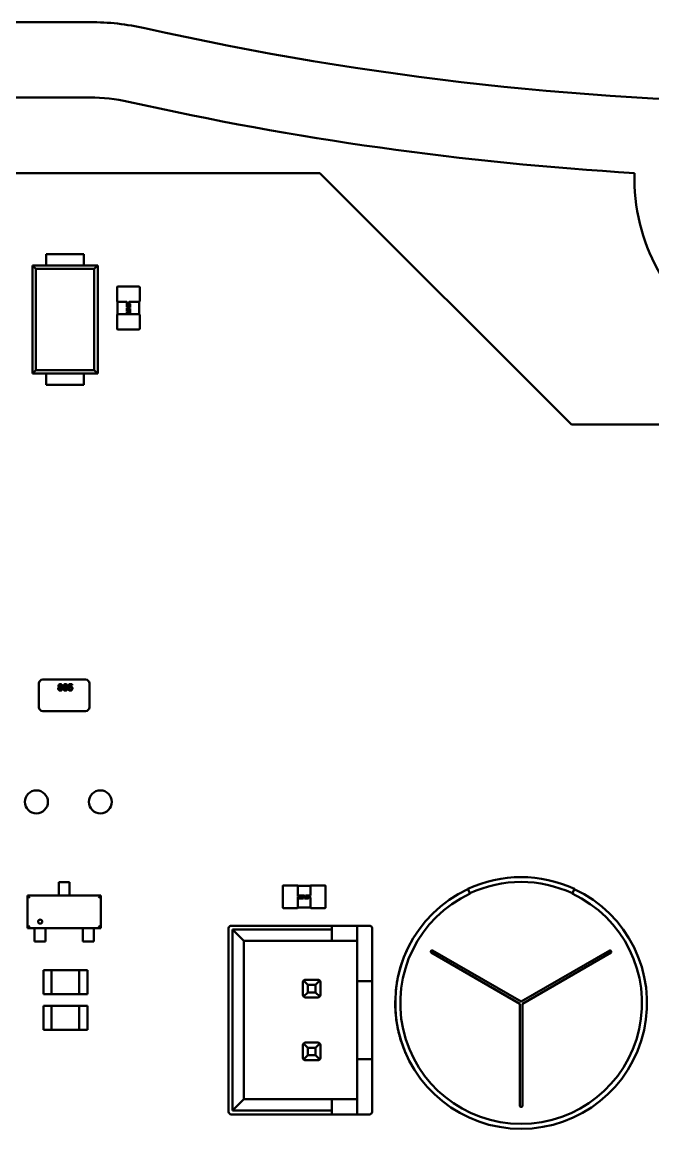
# Model space of a CAD drawing. Header units: millimetres. Extents: x -86 to 841, y -58 to 594.
# Drawn here: x 413.59 to 438.65, y 273.62 to 317.62 of the extents above; entities that cross this region are included whole.
import ezdxf

# ---------------------------------------------------------------- set-up
doc = ezdxf.new("R2010")
doc.units = ezdxf.units.MM
doc.layers.add('Visible (ISO)', color=7, linetype='Continuous', lineweight=50)

msp = doc.modelspace()

# ---------------------------------------------------------------- linework, layer by layer
at = {"layer": 'Visible (ISO)'}
for p, q in [((416.288, 317.621), (382.416, 317.621)), ((388.916, 314.621), (416.288, 314.621)), ((405.916, 311.621), (425.416, 311.621)), ((425.416, 311.621), (435.416, 301.621)), ((414.551, 308.399), (414.551, 308.249)), ((414.551, 308.399), (416.051, 308.399)), ((414.551, 307.949), (414.551, 308.249)), ((416.051, 308.399), (416.051, 308.249)), ((416.051, 308.249), (416.051, 307.949)), ((414.001, 307.949), (414.141, 307.81)), ((414.001, 303.649), (414.001, 307.949)), ((414.001, 307.949), (414.551, 307.949)), ((414.141, 307.81), (416.46, 307.81)), ((414.141, 307.31), (414.141, 307.81)), ((414.551, 307.949), (416.051, 307.949)), ((416.051, 307.949), (416.601, 307.949)), ((416.46, 307.81), (416.601, 307.949)), ((416.46, 307.81), (416.46, 307.31)), ((416.601, 307.949), (416.601, 303.649)), ((414.142, 307.31), (414.142, 306.81)), ((416.46, 306.81), (416.46, 307.31)), ((414.141, 303.788), (414.141, 306.81)), ((416.46, 306.81), (416.46, 303.788)), ((417.364, 306.523), (417.364, 307.086)), ((417.383, 307.104), (418.245, 307.104)), ((418.264, 307.086), (418.264, 306.523)), ((417.383, 306.004), (417.383, 306.504)), ((417.383, 306.504), (417.402, 306.504)), ((417.402, 306.504), (417.759, 306.504)), ((417.759, 306.505), (417.759, 306.37)), ((417.759, 306.37), (417.88, 306.335)), ((417.759, 306.355), (417.759, 306.302)), ((417.88, 306.32), (417.759, 306.355)), ((417.759, 306.302), (417.845, 306.26)), ((417.845, 306.26), (417.759, 306.264)), ((417.759, 306.264), (417.759, 306.213)), ((417.88, 306.264), (417.772, 306.321)), ((417.772, 306.321), (417.88, 306.29)), ((417.782, 306.397), (417.783, 306.452)), ((417.805, 306.391), (417.782, 306.397)), ((417.783, 306.452), (417.783, 306.489)), ((417.783, 306.489), (417.88, 306.461)), ((417.827, 306.436), (417.805, 306.442)), ((417.805, 306.442), (417.805, 306.391)), ((417.827, 306.384), (417.827, 306.436)), ((417.857, 306.376), (417.827, 306.384)), ((417.88, 306.495), (417.845, 306.505)), ((417.848, 306.504), (418.227, 306.504)), ((417.88, 306.426), (417.857, 306.432)), ((417.857, 306.432), (417.857, 306.376)), ((417.88, 306.461), (417.88, 306.495)), ((417.88, 306.335), (417.88, 306.426)), ((417.88, 306.29), (417.88, 306.32)), ((417.88, 306.232), (417.88, 306.264)), ((418.227, 306.504), (418.245, 306.504)), ((418.245, 306.504), (418.245, 306.004)), ((417.364, 305.423), (417.364, 305.986)), ((417.383, 306.004), (417.402, 306.004)), ((417.402, 306.004), (417.759, 306.004)), ((417.759, 306.213), (417.857, 306.185)), ((417.782, 306.195), (417.759, 306.201)), ((417.759, 306.201), (417.759, 306.112)), ((417.759, 306.112), (417.88, 306.078)), ((417.814, 306.037), (417.759, 306.093)), ((417.759, 306.093), (417.759, 306.054)), ((417.759, 306.054), (417.81, 306.004)), ((417.807, 306.004), (417.759, 306.017)), ((417.759, 306.017), (417.759, 306.004)), ((417.88, 306.207), (417.773, 306.238)), ((417.773, 306.238), (417.88, 306.232)), ((417.782, 306.14), (417.782, 306.195)), ((417.805, 306.133), (417.782, 306.14)), ((417.804, 306.004), (417.809, 306.004)), ((417.827, 306.178), (417.805, 306.185)), ((417.805, 306.185), (417.805, 306.133)), ((417.88, 306.064), (417.814, 306.037)), ((417.82, 306.004), (417.88, 306.028)), ((417.822, 306.004), (418.227, 306.004)), ((417.827, 306.127), (417.827, 306.178)), ((417.857, 306.118), (417.827, 306.127)), ((417.857, 306.185), (417.857, 306.118)), ((417.88, 306.078), (417.88, 306.207)), ((417.88, 306.028), (417.88, 306.064)), ((418.227, 306.004), (418.245, 306.004)), ((418.264, 305.986), (418.264, 305.423)), ((418.245, 305.404), (417.383, 305.404)), ((414.141, 303.788), (414.001, 303.649)), ((414.551, 303.649), (414.001, 303.649)), ((416.46, 303.788), (414.141, 303.788)), ((416.051, 303.649), (414.551, 303.649)), ((414.551, 303.349), (414.551, 303.649)), ((416.601, 303.649), (416.051, 303.649)), ((416.051, 303.649), (416.051, 303.349)), ((416.46, 303.788), (416.601, 303.649)), ((414.551, 303.199), (414.551, 303.349)), ((416.051, 303.199), (414.551, 303.199)), ((416.051, 303.199), (416.051, 303.349)), ((435.416, 301.621), (455.416, 301.621)), ((414.264, 290.383), (414.264, 291.333)), ((414.414, 291.483), (414.764, 291.483)), ((414.764, 291.483), (415.764, 291.483)), ((415.429, 291.168), (415.455, 291.299)), ((415.455, 291.299), (415.577, 291.299)), ((415.577, 291.299), (415.577, 291.266)), ((415.764, 291.483), (416.114, 291.483)), ((416.264, 291.333), (416.264, 290.383)), ((415.425, 291.115), (415.458, 291.118)), ((415.462, 291.164), (415.429, 291.168)), ((415.482, 291.266), (415.469, 291.2)), ((415.577, 291.266), (415.482, 291.266)), ((414.764, 290.233), (414.414, 290.233)), ((415.764, 290.233), (414.764, 290.233)), ((416.114, 290.233), (415.764, 290.233)), ((415.047, 283.278), (415.047, 283.435)), ((415.482, 283.435), (415.047, 283.435)), ((415.482, 283.278), (415.482, 283.435)), ((415.047, 283.278), (415.047, 283.171)), ((415.047, 283.171), (415.047, 283.13)), ((415.047, 283.024), (415.047, 283.13)), ((415.047, 282.9), (415.047, 283.024)), ((415.482, 283.278), (415.482, 283.171)), ((415.482, 283.171), (415.482, 283.13)), ((415.482, 283.024), (415.482, 283.13)), ((415.482, 282.9), (415.482, 283.024)), ((423.95, 282.419), (423.95, 283.282)), ((423.969, 283.301), (424.531, 283.301)), ((424.55, 283.282), (425.05, 283.282)), ((424.55, 283.282), (424.55, 283.263)), ((424.55, 283.263), (424.55, 282.905)), ((425.05, 283.282), (425.05, 283.263)), ((425.05, 283.263), (425.05, 282.905)), ((425.069, 283.301), (425.631, 283.301)), ((425.65, 283.282), (425.65, 282.419)), ((431.381, 282.985), (431.299, 283.161)), ((431.381, 282.985), (431.387, 282.972)), ((435.445, 282.972), (435.451, 282.985)), ((435.451, 282.985), (435.533, 283.161)), ((413.805, 281.6), (413.805, 282.9)), ((416.725, 282.9), (413.805, 282.9)), ((413.805, 282.9), (413.866, 282.838)), ((413.866, 282.838), (413.898, 282.806)), ((415.482, 282.9), (415.047, 282.9)), ((416.631, 282.806), (416.663, 282.838)), ((416.725, 282.9), (416.663, 282.838)), ((416.725, 281.6), (416.725, 282.9)), ((424.599, 282.905), (424.549, 282.855)), ((424.549, 282.858), (424.563, 282.905)), ((424.563, 282.905), (424.549, 282.905)), ((424.549, 282.844), (424.573, 282.785)), ((424.55, 282.86), (424.55, 282.856)), ((424.55, 282.843), (424.55, 282.438)), ((424.573, 282.785), (424.61, 282.785)), ((424.583, 282.85), (424.639, 282.905)), ((424.61, 282.785), (424.583, 282.85)), ((424.639, 282.905), (424.599, 282.905)), ((424.658, 282.905), (424.623, 282.785)), ((424.623, 282.785), (424.753, 282.785)), ((424.747, 282.905), (424.658, 282.905)), ((424.664, 282.808), (424.673, 282.838)), ((424.731, 282.808), (424.664, 282.808)), ((424.673, 282.838), (424.724, 282.838)), ((424.679, 282.86), (424.686, 282.882)), ((424.731, 282.86), (424.679, 282.86)), ((424.686, 282.882), (424.74, 282.882)), ((424.724, 282.838), (424.731, 282.86)), ((424.759, 282.905), (424.731, 282.808)), ((424.74, 282.882), (424.747, 282.905)), ((424.753, 282.785), (424.784, 282.892)), ((424.81, 282.905), (424.759, 282.905)), ((424.784, 282.892), (424.778, 282.785)), ((424.778, 282.785), (424.81, 282.785)), ((424.848, 282.905), (424.805, 282.819)), ((424.805, 282.819), (424.81, 282.905)), ((424.81, 282.785), (424.867, 282.893)), ((424.867, 282.893), (424.836, 282.785)), ((424.836, 282.785), (424.866, 282.785)), ((424.901, 282.905), (424.848, 282.905)), ((424.866, 282.785), (424.901, 282.905)), ((424.915, 282.905), (424.881, 282.785)), ((424.881, 282.785), (424.972, 282.785)), ((425.051, 282.905), (424.915, 282.905)), ((424.921, 282.808), (424.93, 282.838)), ((424.978, 282.808), (424.921, 282.808)), ((424.93, 282.838), (424.982, 282.838)), ((424.936, 282.86), (424.943, 282.882)), ((424.988, 282.86), (424.936, 282.86)), ((424.943, 282.882), (424.998, 282.882)), ((424.972, 282.785), (424.978, 282.808)), ((424.982, 282.838), (424.988, 282.86)), ((424.998, 282.882), (425.035, 282.882)), ((425.035, 282.882), (425.007, 282.785)), ((425.007, 282.785), (425.041, 282.785)), ((425.041, 282.785), (425.051, 282.819)), ((425.05, 282.817), (425.05, 282.438)), ((424.531, 282.401), (423.969, 282.401)), ((424.55, 282.438), (424.55, 282.419)), ((425.05, 282.419), (424.55, 282.419)), ((425.05, 282.438), (425.05, 282.419)), ((425.631, 282.401), (425.069, 282.401)), ((413.805, 281.6), (413.866, 281.661)), ((413.898, 281.693), (413.866, 281.661)), ((416.631, 281.693), (416.663, 281.661)), ((416.725, 281.6), (416.663, 281.661)), ((425.897, 281.698), (421.897, 281.698)), ((425.897, 281.548), (425.897, 281.698)), ((425.897, 281.698), (425.997, 281.698)), ((425.997, 281.698), (426.797, 281.698)), ((426.797, 281.698), (426.897, 281.698)), ((427.397, 281.698), (426.897, 281.698)), ((426.897, 281.698), (426.897, 279.498)), ((416.725, 281.6), (413.805, 281.6)), ((414.092, 281.476), (414.092, 281.6)), ((414.527, 281.6), (414.092, 281.6)), ((414.092, 281.476), (414.092, 281.369)), ((414.092, 281.329), (414.092, 281.369)), ((414.092, 281.222), (414.092, 281.329)), ((414.092, 281.065), (414.092, 281.222)), ((414.527, 281.476), (414.527, 281.6)), ((414.527, 281.476), (414.527, 281.369)), ((414.527, 281.329), (414.527, 281.369)), ((414.527, 281.222), (414.527, 281.329)), ((414.527, 281.065), (414.527, 281.222)), ((416.002, 281.476), (416.002, 281.6)), ((416.437, 281.6), (416.002, 281.6)), ((416.002, 281.476), (416.002, 281.369)), ((416.002, 281.329), (416.002, 281.369)), ((416.002, 281.222), (416.002, 281.329)), ((416.002, 281.065), (416.002, 281.222)), ((416.437, 281.476), (416.437, 281.6)), ((416.437, 281.476), (416.437, 281.369)), ((416.437, 281.329), (416.437, 281.369)), ((416.437, 281.222), (416.437, 281.329)), ((416.437, 281.065), (416.437, 281.222)), ((421.797, 281.598), (421.797, 274.298)), ((421.947, 274.348), (421.947, 281.548)), ((421.947, 281.548), (425.897, 281.548)), ((422.397, 281.098), (421.947, 281.548)), ((425.897, 281.548), (425.897, 281.098)), ((427.497, 279.498), (427.497, 281.598)), ((414.527, 281.065), (414.092, 281.065)), ((416.437, 281.065), (416.002, 281.065)), ((425.897, 281.098), (422.397, 281.098)), ((422.397, 281.098), (422.397, 274.798)), ((425.997, 281.098), (425.897, 281.098)), ((426.797, 281.098), (425.997, 281.098)), ((426.897, 281.098), (426.797, 281.098)), ((428.97, 280.91), (428.971, 280.91)), ((428.732, 280.372), (428.733, 280.372)), ((433.366, 278.592), (429.84, 280.627)), ((429.89, 280.714), (433.416, 278.678)), ((433.416, 278.678), (436.942, 280.714)), ((436.992, 280.627), (433.466, 278.592)), ((414.439, 278.981), (414.439, 279.93)), ((414.439, 279.93), (414.763, 279.93)), ((414.763, 279.93), (414.763, 278.981)), ((414.764, 278.981), (414.764, 279.93)), ((414.764, 279.93), (415.863, 279.93)), ((415.863, 279.93), (415.863, 278.981)), ((415.864, 278.981), (415.864, 279.93)), ((415.864, 279.93), (416.188, 279.93)), ((416.188, 279.93), (416.188, 278.981)), ((424.747, 278.948), (424.747, 279.448)), ((424.947, 279.348), (424.776, 279.518)), ((424.847, 279.548), (425.347, 279.548)), ((425.247, 279.348), (425.418, 279.518)), ((425.447, 279.448), (425.447, 278.948)), ((426.897, 279.498), (427.497, 279.498)), ((426.897, 279.398), (426.897, 279.498)), ((427.498, 279.56), (427.497, 279.56)), ((427.497, 279.498), (427.497, 279.398)), ((427.498, 279.446), (427.497, 279.446)), ((427.498, 279.404), (427.497, 279.404)), ((427.498, 279.56), (427.498, 279.446)), ((427.498, 279.446), (427.498, 279.404)), ((427.498, 279.404), (427.498, 279.285)), ((428.493, 279.503), (428.495, 279.503)), ((414.763, 278.981), (414.439, 278.981)), ((415.863, 278.981), (414.764, 278.981)), ((416.188, 278.981), (415.864, 278.981)), ((424.776, 278.877), (424.947, 279.048)), ((425.247, 279.348), (424.947, 279.348)), ((424.947, 279.348), (424.947, 279.048)), ((424.947, 279.048), (425.247, 279.048)), ((425.247, 279.048), (425.247, 279.348)), ((425.418, 278.877), (425.247, 279.048)), ((426.897, 276.498), (426.897, 279.398)), ((427.497, 279.398), (427.497, 276.498)), ((427.498, 279.285), (427.497, 279.285)), ((427.498, 279.269), (427.497, 279.269)), ((427.498, 279.181), (427.497, 279.181)), ((427.498, 279.067), (427.497, 279.067)), ((427.498, 279.025), (427.497, 279.025)), ((427.498, 279.269), (427.498, 279.224)), ((427.498, 279.224), (427.498, 279.181)), ((427.498, 279.181), (427.498, 279.067)), ((427.498, 279.067), (427.498, 279.025)), ((427.498, 279.025), (427.498, 278.907)), ((428.435, 279.065), (428.436, 279.065)), ((428.468, 279.349), (428.469, 279.349)), ((425.347, 278.848), (424.847, 278.848)), ((427.498, 278.907), (427.497, 278.907)), ((427.498, 278.891), (427.497, 278.891)), ((427.498, 278.643), (427.497, 278.643)), ((427.498, 278.641), (427.497, 278.641)), ((427.498, 278.592), (427.497, 278.592)), ((427.498, 278.584), (427.497, 278.584)), ((427.498, 278.579), (427.497, 278.579)), ((427.498, 278.907), (427.498, 278.891)), ((427.498, 278.891), (427.498, 278.846)), ((427.498, 278.846), (427.498, 278.73)), ((427.498, 278.73), (427.498, 278.643)), ((427.498, 278.643), (427.498, 278.641)), ((427.498, 278.641), (427.498, 278.592)), ((427.498, 278.592), (427.498, 278.584)), ((427.498, 278.584), (427.498, 278.579)), ((427.498, 278.579), (427.498, 278.422)), ((428.415, 278.675), (428.416, 278.675)), ((428.416, 278.735), (428.417, 278.735)), ((428.416, 278.732), (428.416, 278.735)), ((428.416, 278.732), (428.417, 278.732)), ((428.416, 278.73), (428.417, 278.73)), ((428.416, 278.727), (428.416, 278.73)), ((428.416, 278.727), (428.417, 278.727)), ((433.366, 274.521), (433.366, 278.592)), ((433.466, 278.592), (433.466, 274.521)), ((414.439, 277.56), (414.439, 278.509)), ((414.439, 278.509), (414.763, 278.509)), ((414.763, 278.509), (414.763, 277.56)), ((414.764, 277.56), (414.764, 278.509)), ((414.764, 278.509), (415.863, 278.509)), ((415.863, 278.509), (415.863, 277.56)), ((415.864, 277.56), (415.864, 278.509)), ((415.864, 278.509), (416.188, 278.509)), ((416.188, 278.509), (416.188, 277.56)), ((427.498, 278.422), (427.497, 278.422)), ((427.498, 278.42), (427.497, 278.42)), ((427.498, 278.382), (427.497, 278.382)), ((427.498, 278.381), (427.497, 278.381)), ((427.498, 278.381), (427.497, 278.381)), ((427.498, 278.361), (427.497, 278.361)), ((427.498, 278.131), (427.497, 278.131)), ((427.498, 278.118), (427.497, 278.118)), ((427.498, 278.422), (427.498, 278.42)), ((427.498, 278.42), (427.498, 278.407)), ((427.498, 278.407), (427.498, 278.382)), ((427.498, 278.382), (427.498, 278.381)), ((427.498, 278.381), (427.498, 278.381)), ((427.498, 278.288), (427.498, 278.361)), ((427.498, 278.288), (427.498, 278.176)), ((427.498, 278.176), (427.498, 278.131)), ((427.498, 278.118), (427.498, 277.998)), ((428.416, 278.516), (428.417, 278.516)), ((428.416, 278.498), (428.417, 278.498)), ((428.418, 278.437), (428.418, 278.437)), ((428.433, 278.192), (428.434, 278.192)), ((428.436, 278.165), (428.437, 278.165)), ((428.436, 278.164), (428.436, 278.165)), ((428.436, 278.164), (428.437, 278.164)), ((428.436, 278.163), (428.437, 278.163)), ((428.441, 278.113), (428.442, 278.113)), ((428.441, 278.11), (428.441, 278.113)), ((428.441, 278.11), (428.442, 278.11)), ((427.498, 277.998), (427.497, 277.998)), ((427.498, 277.959), (427.497, 277.959)), ((427.498, 277.957), (427.497, 277.957)), ((427.498, 277.956), (427.497, 277.956)), ((427.498, 277.953), (427.497, 277.953)), ((427.498, 277.706), (427.497, 277.706)), ((427.498, 277.998), (427.498, 277.959)), ((427.498, 277.959), (427.498, 277.957)), ((427.498, 277.957), (427.498, 277.956)), ((427.498, 277.956), (427.498, 277.953)), ((427.498, 277.706), (427.498, 277.493)), ((428.467, 277.901), (428.468, 277.901)), ((428.468, 277.894), (428.469, 277.894)), ((428.47, 277.883), (428.471, 277.883)), ((428.48, 277.818), (428.481, 277.818)), ((428.48, 277.815), (428.48, 277.818)), ((428.48, 277.815), (428.481, 277.815)), ((428.482, 277.803), (428.481, 277.809)), ((428.483, 277.801), (428.482, 277.803)), ((414.763, 277.56), (414.439, 277.56)), ((415.863, 277.56), (414.764, 277.56)), ((416.188, 277.56), (415.864, 277.56)), ((427.498, 277.493), (427.497, 277.493)), ((427.498, 277.377), (427.497, 277.377)), ((427.498, 277.377), (427.498, 277.493)), ((427.498, 277.377), (427.498, 277.083)), ((428.519, 277.606), (428.518, 277.608)), ((428.546, 277.485), (428.547, 277.485)), ((428.551, 277.464), (428.552, 277.464)), ((428.59, 277.31), (428.589, 277.313)), ((428.591, 277.306), (428.592, 277.306)), ((428.606, 277.25), (428.608, 277.25)), ((424.747, 276.448), (424.747, 276.948)), ((424.947, 276.848), (424.776, 277.018)), ((424.847, 277.048), (425.347, 277.048)), ((425.247, 276.848), (424.947, 276.848)), ((424.947, 276.848), (424.947, 276.548)), ((425.247, 276.848), (425.418, 277.018)), ((425.247, 276.548), (425.247, 276.848)), ((425.447, 276.948), (425.447, 276.448)), ((427.498, 276.822), (427.498, 277.083)), ((427.498, 276.822), (427.498, 276.726)), ((428.652, 277.098), (428.653, 277.098)), ((428.692, 276.98), (428.693, 276.98)), ((428.699, 276.959), (428.7, 276.959)), ((428.758, 276.801), (428.759, 276.801)), ((424.776, 276.377), (424.947, 276.548)), ((425.347, 276.348), (424.847, 276.348)), ((424.947, 276.548), (425.247, 276.548)), ((425.418, 276.377), (425.247, 276.548)), ((426.897, 276.398), (426.897, 276.498)), ((427.497, 276.398), (426.897, 276.398)), ((426.897, 276.398), (426.897, 274.198)), ((427.498, 276.726), (427.497, 276.726)), ((427.497, 276.498), (427.497, 276.398)), ((427.497, 274.298), (427.497, 276.398)), ((427.498, 276.322), (427.497, 276.322)), ((427.498, 276.726), (427.498, 276.676)), ((427.498, 276.426), (427.498, 276.676)), ((427.498, 276.322), (427.498, 276.426)), ((428.78, 276.745), (428.781, 276.745)), ((428.844, 276.593), (428.845, 276.593)), ((422.397, 274.798), (421.947, 274.348)), ((422.397, 274.798), (425.897, 274.798)), ((425.897, 274.798), (425.997, 274.798)), ((425.897, 274.798), (425.897, 274.348)), ((425.997, 274.798), (426.797, 274.798)), ((426.797, 274.798), (426.897, 274.798)), ((421.897, 274.198), (425.897, 274.198)), ((425.897, 274.348), (421.947, 274.348)), ((425.897, 274.198), (425.897, 274.348)), ((425.997, 274.198), (425.897, 274.198)), ((425.997, 274.198), (426.797, 274.198)), ((426.897, 274.198), (426.797, 274.198)), ((426.897, 274.198), (427.397, 274.198))]:
    msp.add_line(p, q, dxfattribs=at)
for centre, radius in [((414.162, 286.621), 0.457), ((416.702, 286.621), 0.457), ((414.31, 281.86), 0.0812)]:
    msp.add_circle(centre, radius, dxfattribs=at)
for centre, radius, start, end in [((416.288, 307.621), 10, 77.3706, 90), ((445.416, 437.621), 123.223, 257.37061, 282.62939), ((416.288, 307.621), 7, 77.3706, 90), ((445.416, 437.621), 126.223, 257.37061, 266.59507), ((445.416, 311.397), 7.5, 178.2975, 1.7025), ((417.383, 307.086), 0.0187, 90, 180), ((418.245, 307.086), 0.0187, 0, 90), ((417.383, 306.523), 0.0187, 180, 270), ((418.245, 306.523), 0.0187, 270, 0), ((417.383, 305.986), 0.0187, 90, 180), ((418.245, 305.986), 0.0187, 0, 90), ((417.383, 305.423), 0.0187, 180, 270), ((418.245, 305.423), 0.0187, 270, 0), ((414.414, 291.333), 0.15, 90, 180), ((416.114, 291.333), 0.15, 0, 90), ((414.414, 290.383), 0.15, 180, 270), ((416.114, 290.383), 0.15, 270, 0), ((433.416, 278.621), 5.01, 65, 115), ((433.416, 278.621), 4.816, 65, 115), ((423.969, 283.282), 0.0187, 90, 180), ((424.531, 283.282), 0.0187, 0, 90), ((425.069, 283.282), 0.0187, 90, 180), ((425.631, 283.282), 0.0187, 0, 90), ((433.416, 278.621), 5, 115, 65), ((433.416, 278.621), 4.801, 115, 65), ((423.969, 282.419), 0.0187, 180, 270), ((424.531, 282.419), 0.0187, 270, 0), ((425.069, 282.419), 0.0187, 180, 270), ((425.631, 282.419), 0.0187, 270, 0), ((421.897, 281.598), 0.1, 90, 180), ((427.397, 281.598), 0.1, 0, 90), ((429.874, 280.666), 0.0509, 70.847, 229.153), ((436.941, 280.656), 0.0583, 330.9017, 89.0983), ((424.847, 279.448), 0.1, 135, 180), ((424.847, 279.448), 0.1, 90, 135), ((425.347, 279.448), 0.1, 45, 90), ((425.347, 279.448), 0.1, 0, 45), ((424.847, 278.948), 0.1, 180, 225), ((424.847, 278.948), 0.1, 225, 270), ((425.347, 278.948), 0.1, 270, 315), ((425.347, 278.948), 0.1, 315, 0), ((424.847, 276.948), 0.1, 135, 180), ((424.847, 276.948), 0.1, 90, 135), ((425.347, 276.948), 0.1, 45, 90), ((425.347, 276.948), 0.1, 0, 45), ((424.847, 276.448), 0.1, 180, 225), ((424.847, 276.448), 0.1, 225, 270), ((425.347, 276.448), 0.1, 270, 315), ((425.347, 276.448), 0.1, 315, 0), ((421.897, 274.298), 0.1, 180, 270), ((427.397, 274.298), 0.1, 270, 0), ((433.416, 274.547), 0.0567, 208.0818, 331.9183)]:
    msp.add_arc(centre, radius, start, end, dxfattribs=at)
for centre, major_axis, ratio, start_param, end_param in [((433.416, 278.621), (4.998, 0.174), 0.999995, 3.085498, 3.095998), ((433.416, 278.621), (-5.001, 0), 0.999975, 6.272325, 6.304207), ((433.416, 278.621), (-5.001, 0), 0.999975, 6.260909, 6.261248), ((433.416, 278.621), (-5.001, 0), 0.999975, 0.102207, 0.144423), ((433.416, 278.621), (-5.001, 0), 0.999975, 0.144423, 0.145776), ((433.416, 278.621), (4.957, 0.666), 0.999996, 3.153892, 3.156112), ((433.416, 278.621), (-1.058, 4.888), 1, 1.505707, 1.518967), ((433.416, 278.621), (-1.555, 4.753), 1, 1.41638, 1.439937), ((433.416, 278.621), (-5.001, 0), 0.999975, 0.22907, 0.2334), ((463.479, 278.555), (-35.058, 0), 0.362554, 0.085959, 0.098427), ((433.416, 278.621), (4.793, 1.429), 0.999995, 3.117802, 3.129457), ((464.979, 278.514), (-36.552, 0), 0.349299, 0.099194, 0.111168), ((460.64, 278.438), (-32.2, 0), 0.362554, 0.126982, 0.140621), ((433.416, 278.621), (4.727, 1.632), 0.999998, 3.181599, 3.193681), ((461.501, 278.36), (-33.046, 0), 0.349299, 0.140334, 0.153649)]:
    msp.add_ellipse(centre, major_axis=major_axis, ratio=ratio, start_param=start_param, end_param=end_param, dxfattribs=at)
for points, knots in [([(415.04, 291.238), (415.04, 291.24), (415.04, 291.244), (415.041, 291.251), (415.043, 291.257), (415.045, 291.263), (415.048, 291.269), (415.051, 291.274), (415.055, 291.279), (415.06, 291.284), (415.065, 291.288), (415.07, 291.292), (415.076, 291.295), (415.083, 291.298), (415.09, 291.3), (415.097, 291.302), (415.104, 291.302), (415.11, 291.303), (415.112, 291.303)], [0, 0, 0, 0, 0.062131, 0.121966, 0.18057, 0.238576, 0.296, 0.354359, 0.413781, 0.475098, 0.53728, 0.598918, 0.661235, 0.724322, 0.789217, 0.856397, 0.926508, 1, 1, 1, 1]), ([(415.112, 291.303), (415.115, 291.303), (415.12, 291.302), (415.128, 291.302), (415.135, 291.3), (415.142, 291.298), (415.148, 291.295), (415.154, 291.292), (415.16, 291.288), (415.165, 291.284), (415.17, 291.279), (415.174, 291.274), (415.177, 291.268), (415.18, 291.262), (415.182, 291.256), (415.184, 291.25), (415.185, 291.244), (415.185, 291.239), (415.185, 291.237)], [0, 0, 0, 0, 0.073201, 0.142587, 0.209625, 0.274883, 0.337931, 0.400462, 0.462501, 0.525005, 0.586689, 0.646813, 0.705215, 0.762881, 0.820728, 0.879295, 0.938511, 1, 1, 1, 1]), ([(415.228, 291.172), (415.228, 291.176), (415.228, 291.183), (415.228, 291.194), (415.229, 291.204), (415.23, 291.213), (415.231, 291.222), (415.233, 291.231), (415.235, 291.238), (415.237, 291.246), (415.239, 291.253), (415.242, 291.259), (415.245, 291.265), (415.248, 291.271), (415.252, 291.276), (415.256, 291.281), (415.26, 291.285), (415.264, 291.289), (415.269, 291.292), (415.274, 291.295), (415.279, 291.297), (415.285, 291.299), (415.291, 291.301), (415.297, 291.302), (415.303, 291.302), (415.308, 291.303), (415.31, 291.303)], [0, 0, 0, 0, 0.063114, 0.123615, 0.180974, 0.235261, 0.287101, 0.336031, 0.382382, 0.426334, 0.468211, 0.50825, 0.546628, 0.58365, 0.618994, 0.653583, 0.687156, 0.720422, 0.75323, 0.78626, 0.819504, 0.853545, 0.888308, 0.923996, 0.96135, 1, 1, 1, 1]), ([(415.31, 291.303), (415.313, 291.302), (415.32, 291.302), (415.329, 291.301), (415.338, 291.298), (415.347, 291.295), (415.354, 291.29), (415.361, 291.284), (415.367, 291.278), (415.372, 291.271), (415.377, 291.262), (415.38, 291.253), (415.384, 291.243), (415.386, 291.234), (415.388, 291.227), (415.389, 291.22), (415.39, 291.214), (415.391, 291.206), (415.392, 291.199), (415.392, 291.19), (415.392, 291.182), (415.392, 291.176), (415.392, 291.172)], [0, 0, 0, 0, 0.056724, 0.111437, 0.164368, 0.216435, 0.267641, 0.31736, 0.367473, 0.41821, 0.471404, 0.527966, 0.588061, 0.652134, 0.686345, 0.723264, 0.76261, 0.804739, 0.84943, 0.896711, 0.94689, 1, 1, 1, 1]), ([(415.03, 291.121), (415.03, 291.123), (415.03, 291.127), (415.031, 291.133), (415.032, 291.139), (415.033, 291.144), (415.035, 291.15), (415.037, 291.155), (415.04, 291.159), (415.043, 291.164), (415.046, 291.168), (415.05, 291.171), (415.054, 291.175), (415.058, 291.178), (415.063, 291.181), (415.068, 291.183), (415.073, 291.185), (415.077, 291.186), (415.079, 291.187)], [0, 0, 0, 0, 0.069834, 0.137027, 0.201482, 0.26454, 0.325973, 0.386386, 0.445761, 0.505612, 0.565114, 0.62475, 0.684179, 0.744219, 0.805179, 0.868395, 0.933204, 1, 1, 1, 1]), ([(415.113, 291.042), (415.11, 291.043), (415.104, 291.043), (415.095, 291.044), (415.087, 291.046), (415.079, 291.048), (415.072, 291.051), (415.065, 291.055), (415.059, 291.06), (415.053, 291.065), (415.048, 291.071), (415.043, 291.077), (415.039, 291.084), (415.036, 291.09), (415.033, 291.098), (415.032, 291.105), (415.03, 291.113), (415.03, 291.119), (415.03, 291.121)], [0, 0, 0, 0, 0.070442, 0.138089, 0.203178, 0.266139, 0.327929, 0.38919, 0.450254, 0.512347, 0.573843, 0.633933, 0.69346, 0.752479, 0.812386, 0.87307, 0.935184, 1, 1, 1, 1]), ([(415.079, 291.187), (415.076, 291.188), (415.07, 291.19), (415.062, 291.195), (415.055, 291.2), (415.05, 291.207), (415.045, 291.213), (415.042, 291.221), (415.041, 291.229), (415.04, 291.235), (415.04, 291.238)], [0, 0, 0, 0, 0.145359, 0.278702, 0.403602, 0.521669, 0.637521, 0.753704, 0.873213, 1, 1, 1, 1]), ([(415.112, 291.171), (415.11, 291.171), (415.106, 291.171), (415.101, 291.17), (415.096, 291.169), (415.092, 291.167), (415.087, 291.166), (415.083, 291.163), (415.079, 291.16), (415.076, 291.157), (415.073, 291.153), (415.07, 291.15), (415.068, 291.146), (415.066, 291.141), (415.065, 291.137), (415.064, 291.132), (415.063, 291.127), (415.063, 291.124), (415.063, 291.122)], [0, 0, 0, 0, 0.070952, 0.139089, 0.20356, 0.266424, 0.327517, 0.387861, 0.447899, 0.508819, 0.569482, 0.629036, 0.688378, 0.748068, 0.80863, 0.870231, 0.933683, 1, 1, 1, 1]), ([(415.063, 291.122), (415.063, 291.12), (415.063, 291.116), (415.064, 291.109), (415.066, 291.103), (415.068, 291.097), (415.071, 291.091), (415.075, 291.086), (415.08, 291.082), (415.086, 291.078), (415.093, 291.076), (415.099, 291.074), (415.106, 291.072), (415.111, 291.072), (415.113, 291.072)], [0, 0, 0, 0, 0.079823, 0.159857, 0.239733, 0.321365, 0.402584, 0.483266, 0.566017, 0.653071, 0.741856, 0.828591, 0.914281, 1, 1, 1, 1]), ([(415.113, 291.273), (415.111, 291.273), (415.108, 291.273), (415.104, 291.272), (415.1, 291.272), (415.096, 291.27), (415.092, 291.269), (415.089, 291.267), (415.086, 291.265), (415.083, 291.262), (415.079, 291.257), (415.075, 291.251), (415.073, 291.245), (415.073, 291.24), (415.073, 291.238)], [0, 0, 0, 0, 0.076236, 0.148618, 0.218239, 0.284252, 0.348258, 0.410656, 0.472862, 0.534195, 0.653476, 0.767767, 0.881713, 1, 1, 1, 1]), ([(415.073, 291.238), (415.073, 291.235), (415.073, 291.23), (415.075, 291.223), (415.079, 291.216), (415.082, 291.212), (415.086, 291.208), (415.089, 291.206), (415.092, 291.205), (415.096, 291.203), (415.1, 291.202), (415.104, 291.201), (415.108, 291.201), (415.111, 291.201), (415.113, 291.201)], [0, 0, 0, 0, 0.127394, 0.246182, 0.361268, 0.47714, 0.536327, 0.595672, 0.656619, 0.718836, 0.783582, 0.851588, 0.923927, 1, 1, 1, 1]), ([(415.162, 291.121), (415.162, 291.123), (415.162, 291.126), (415.161, 291.131), (415.16, 291.136), (415.159, 291.141), (415.157, 291.145), (415.154, 291.149), (415.152, 291.153), (415.149, 291.157), (415.145, 291.16), (415.141, 291.163), (415.137, 291.165), (415.133, 291.167), (415.128, 291.169), (415.123, 291.17), (415.117, 291.171), (415.114, 291.171), (415.112, 291.171)], [0, 0, 0, 0, 0.066616, 0.130424, 0.192671, 0.252969, 0.31288, 0.3722, 0.431927, 0.492422, 0.552771, 0.613262, 0.673556, 0.73432, 0.796858, 0.861769, 0.928863, 1, 1, 1, 1]), ([(415.152, 291.236), (415.152, 291.239), (415.152, 291.244), (415.15, 291.251), (415.146, 291.257), (415.143, 291.262), (415.139, 291.265), (415.136, 291.267), (415.133, 291.269), (415.129, 291.27), (415.125, 291.272), (415.121, 291.272), (415.117, 291.273), (415.114, 291.273), (415.113, 291.273)], [0, 0, 0, 0, 0.123386, 0.241435, 0.357449, 0.476714, 0.53789, 0.59927, 0.660352, 0.723007, 0.787876, 0.85536, 0.925373, 1, 1, 1, 1]), ([(415.113, 291.201), (415.114, 291.201), (415.117, 291.201), (415.122, 291.201), (415.126, 291.202), (415.13, 291.203), (415.133, 291.204), (415.136, 291.206), (415.139, 291.208), (415.143, 291.212), (415.147, 291.216), (415.15, 291.222), (415.152, 291.229), (415.152, 291.234), (415.152, 291.236)], [0, 0, 0, 0, 0.076843, 0.149839, 0.218379, 0.284997, 0.347658, 0.409847, 0.469936, 0.53042, 0.648752, 0.763775, 0.878749, 1, 1, 1, 1]), ([(415.195, 291.121), (415.195, 291.118), (415.195, 291.113), (415.194, 291.105), (415.192, 291.097), (415.189, 291.09), (415.186, 291.083), (415.182, 291.077), (415.178, 291.071), (415.172, 291.065), (415.166, 291.06), (415.16, 291.055), (415.153, 291.051), (415.146, 291.048), (415.138, 291.045), (415.13, 291.044), (415.121, 291.043), (415.116, 291.043), (415.113, 291.042)], [0, 0, 0, 0, 0.0636, 0.125297, 0.185569, 0.244698, 0.303717, 0.36292, 0.4233, 0.485177, 0.547083, 0.608525, 0.669965, 0.732299, 0.79565, 0.861055, 0.929122, 1, 1, 1, 1]), ([(415.113, 291.072), (415.115, 291.072), (415.118, 291.072), (415.124, 291.073), (415.129, 291.074), (415.133, 291.075), (415.138, 291.077), (415.142, 291.08), (415.146, 291.083), (415.149, 291.086), (415.152, 291.089), (415.155, 291.093), (415.157, 291.097), (415.159, 291.102), (415.16, 291.106), (415.161, 291.111), (415.162, 291.116), (415.162, 291.119), (415.162, 291.121)], [0, 0, 0, 0, 0.071837, 0.139558, 0.204923, 0.267827, 0.328547, 0.388755, 0.44803, 0.508601, 0.569321, 0.628512, 0.687493, 0.747078, 0.807703, 0.86971, 0.933428, 1, 1, 1, 1]), ([(415.185, 291.237), (415.185, 291.234), (415.185, 291.229), (415.183, 291.221), (415.18, 291.213), (415.176, 291.206), (415.17, 291.2), (415.164, 291.195), (415.156, 291.19), (415.15, 291.188), (415.147, 291.187)], [0, 0, 0, 0, 0.124835, 0.244778, 0.360989, 0.477964, 0.596922, 0.721591, 0.855098, 1, 1, 1, 1]), ([(415.147, 291.187), (415.149, 291.186), (415.153, 291.185), (415.158, 291.182), (415.163, 291.18), (415.168, 291.177), (415.172, 291.173), (415.176, 291.17), (415.179, 291.166), (415.183, 291.162), (415.186, 291.157), (415.188, 291.153), (415.19, 291.148), (415.192, 291.143), (415.193, 291.137), (415.194, 291.132), (415.195, 291.126), (415.195, 291.122), (415.195, 291.121)], [0, 0, 0, 0, 0.069013, 0.135236, 0.199611, 0.262419, 0.323723, 0.383765, 0.443773, 0.503795, 0.563823, 0.623484, 0.683469, 0.743591, 0.805727, 0.868616, 0.933278, 1, 1, 1, 1]), ([(415.253, 291.067), (415.251, 291.07), (415.247, 291.076), (415.242, 291.087), (415.237, 291.098), (415.234, 291.111), (415.231, 291.124), (415.229, 291.139), (415.228, 291.155), (415.228, 291.167), (415.228, 291.172)], [0, 0, 0, 0, 0.097421, 0.200886, 0.311172, 0.429798, 0.55774, 0.694715, 0.84213, 1, 1, 1, 1]), ([(415.31, 291.042), (415.307, 291.043), (415.301, 291.043), (415.293, 291.044), (415.285, 291.046), (415.278, 291.048), (415.271, 291.052), (415.264, 291.056), (415.258, 291.061), (415.255, 291.065), (415.253, 291.067)], [0, 0, 0, 0, 0.137903, 0.268873, 0.395178, 0.517089, 0.636743, 0.756222, 0.876628, 1, 1, 1, 1]), ([(415.276, 291.255), (415.274, 291.253), (415.272, 291.249), (415.269, 291.241), (415.266, 291.233), (415.264, 291.223), (415.263, 291.212), (415.262, 291.2), (415.261, 291.187), (415.261, 291.177), (415.261, 291.173)], [0, 0, 0, 0, 0.083888, 0.177154, 0.282514, 0.3994, 0.529491, 0.672802, 0.829536, 1, 1, 1, 1]), ([(415.261, 291.173), (415.261, 291.168), (415.261, 291.158), (415.262, 291.145), (415.263, 291.132), (415.264, 291.122), (415.266, 291.112), (415.269, 291.104), (415.271, 291.097), (415.275, 291.091), (415.279, 291.087), (415.282, 291.083), (415.287, 291.08), (415.291, 291.077), (415.295, 291.075), (415.3, 291.073), (415.305, 291.072), (415.308, 291.072), (415.31, 291.072)], [0, 0, 0, 0, 0.118406, 0.226654, 0.324092, 0.411705, 0.489026, 0.556909, 0.616233, 0.667349, 0.713512, 0.757697, 0.799493, 0.839976, 0.879886, 0.919149, 0.959227, 1, 1, 1, 1]), ([(415.31, 291.273), (415.308, 291.273), (415.305, 291.273), (415.3, 291.272), (415.295, 291.271), (415.291, 291.269), (415.287, 291.266), (415.283, 291.263), (415.279, 291.259), (415.277, 291.257), (415.276, 291.255)], [0, 0, 0, 0, 0.127665, 0.251739, 0.372753, 0.492147, 0.61407, 0.737197, 0.865607, 1, 1, 1, 1]), ([(415.36, 291.173), (415.36, 291.177), (415.359, 291.187), (415.359, 291.2), (415.358, 291.212), (415.356, 291.223), (415.354, 291.232), (415.352, 291.24), (415.349, 291.247), (415.346, 291.253), (415.342, 291.258), (415.338, 291.262), (415.334, 291.265), (415.33, 291.268), (415.325, 291.27), (415.32, 291.272), (415.315, 291.273), (415.312, 291.273), (415.31, 291.273)], [0, 0, 0, 0, 0.115629, 0.221541, 0.317048, 0.403151, 0.480181, 0.547649, 0.607036, 0.658652, 0.705723, 0.749804, 0.792587, 0.833874, 0.874768, 0.915223, 0.956881, 1, 1, 1, 1]), ([(415.31, 291.072), (415.312, 291.072), (415.315, 291.072), (415.32, 291.073), (415.325, 291.075), (415.329, 291.077), (415.334, 291.08), (415.338, 291.083), (415.342, 291.087), (415.346, 291.091), (415.349, 291.097), (415.352, 291.104), (415.354, 291.112), (415.356, 291.122), (415.358, 291.133), (415.359, 291.145), (415.359, 291.158), (415.36, 291.168), (415.36, 291.173)], [0, 0, 0, 0, 0.040782, 0.08087, 0.120268, 0.160187, 0.20046, 0.242265, 0.286459, 0.332952, 0.384431, 0.443389, 0.511681, 0.58902, 0.676245, 0.773705, 0.881568, 1, 1, 1, 1]), ([(415.392, 291.172), (415.392, 291.169), (415.392, 291.162), (415.392, 291.151), (415.391, 291.141), (415.39, 291.132), (415.389, 291.123), (415.387, 291.115), (415.386, 291.107), (415.383, 291.099), (415.381, 291.092), (415.378, 291.086), (415.375, 291.08), (415.372, 291.074), (415.368, 291.069), (415.365, 291.065), (415.361, 291.06), (415.356, 291.057), (415.351, 291.053), (415.346, 291.05), (415.341, 291.048), (415.335, 291.046), (415.33, 291.044), (415.323, 291.043), (415.317, 291.043), (415.312, 291.043), (415.31, 291.042)], [0, 0, 0, 0, 0.062874, 0.122837, 0.179657, 0.23396, 0.285595, 0.334513, 0.380905, 0.424895, 0.466529, 0.506488, 0.545032, 0.581831, 0.617448, 0.652067, 0.68588, 0.719175, 0.752182, 0.78524, 0.818656, 0.852548, 0.887626, 0.923635, 0.961022, 1, 1, 1, 1]), ([(415.505, 291.042), (415.502, 291.043), (415.497, 291.043), (415.489, 291.044), (415.482, 291.045), (415.474, 291.047), (415.468, 291.05), (415.461, 291.054), (415.455, 291.058), (415.45, 291.062), (415.445, 291.067), (415.44, 291.073), (415.436, 291.079), (415.433, 291.085), (415.43, 291.092), (415.428, 291.099), (415.426, 291.107), (415.426, 291.112), (415.425, 291.115)], [0, 0, 0, 0, 0.069298, 0.135561, 0.199671, 0.261716, 0.322662, 0.382907, 0.443032, 0.503501, 0.563724, 0.62398, 0.683629, 0.743848, 0.805192, 0.867649, 0.932778, 1, 1, 1, 1]), ([(415.458, 291.118), (415.459, 291.116), (415.459, 291.113), (415.46, 291.108), (415.462, 291.103), (415.464, 291.098), (415.466, 291.094), (415.468, 291.09), (415.471, 291.087), (415.474, 291.084), (415.477, 291.081), (415.48, 291.079), (415.484, 291.077), (415.488, 291.075), (415.492, 291.074), (415.496, 291.073), (415.501, 291.072), (415.504, 291.072), (415.505, 291.072)], [0, 0, 0, 0, 0.077361, 0.15048, 0.219977, 0.286681, 0.349678, 0.41068, 0.469427, 0.526756, 0.583142, 0.638824, 0.695263, 0.752696, 0.810849, 0.871356, 0.934436, 1, 1, 1, 1]), ([(415.506, 291.187), (415.503, 291.187), (415.498, 291.187), (415.491, 291.186), (415.485, 291.184), (415.479, 291.181), (415.474, 291.178), (415.469, 291.174), (415.465, 291.169), (415.463, 291.166), (415.462, 291.164)], [0, 0, 0, 0, 0.14786, 0.283561, 0.412369, 0.534236, 0.652692, 0.768663, 0.883652, 1, 1, 1, 1]), ([(415.469, 291.2), (415.471, 291.201), (415.474, 291.204), (415.48, 291.207), (415.485, 291.21), (415.491, 291.213), (415.497, 291.215), (415.503, 291.216), (415.509, 291.217), (415.513, 291.217), (415.515, 291.217)], [0, 0, 0, 0, 0.136729, 0.268515, 0.395529, 0.52, 0.640496, 0.761236, 0.880107, 1, 1, 1, 1]), ([(415.505, 291.072), (415.507, 291.072), (415.511, 291.072), (415.517, 291.073), (415.522, 291.074), (415.527, 291.076), (415.532, 291.078), (415.536, 291.081), (415.54, 291.085), (415.543, 291.088), (415.547, 291.093), (415.549, 291.097), (415.552, 291.102), (415.554, 291.108), (415.555, 291.113), (415.556, 291.119), (415.557, 291.125), (415.557, 291.13), (415.557, 291.132)], [0, 0, 0, 0, 0.065801, 0.128677, 0.188676, 0.247598, 0.304849, 0.361786, 0.419523, 0.478682, 0.53877, 0.598799, 0.660184, 0.722952, 0.787993, 0.855404, 0.926153, 1, 1, 1, 1]), ([(415.57, 291.074), (415.568, 291.071), (415.564, 291.066), (415.558, 291.06), (415.55, 291.055), (415.542, 291.05), (415.534, 291.047), (415.525, 291.044), (415.515, 291.043), (415.509, 291.043), (415.505, 291.042)], [0, 0, 0, 0, 0.127893, 0.251579, 0.372793, 0.492778, 0.61359, 0.737809, 0.86618, 1, 1, 1, 1]), ([(415.557, 291.132), (415.557, 291.134), (415.557, 291.138), (415.556, 291.144), (415.555, 291.15), (415.554, 291.155), (415.552, 291.16), (415.55, 291.164), (415.547, 291.169), (415.544, 291.173), (415.541, 291.176), (415.537, 291.179), (415.533, 291.182), (415.528, 291.184), (415.523, 291.185), (415.517, 291.187), (415.512, 291.187), (415.508, 291.187), (415.506, 291.187)], [0, 0, 0, 0, 0.072866, 0.141887, 0.207453, 0.270438, 0.331641, 0.390108, 0.448069, 0.505503, 0.562488, 0.619084, 0.676416, 0.735452, 0.796241, 0.860406, 0.928305, 1, 1, 1, 1]), ([(415.515, 291.217), (415.517, 291.217), (415.522, 291.217), (415.53, 291.216), (415.537, 291.214), (415.544, 291.211), (415.551, 291.208), (415.557, 291.204), (415.563, 291.199), (415.568, 291.194), (415.573, 291.188), (415.578, 291.181), (415.582, 291.174), (415.585, 291.167), (415.587, 291.159), (415.589, 291.151), (415.59, 291.143), (415.59, 291.137), (415.59, 291.134)], [0, 0, 0, 0, 0.061997, 0.122088, 0.181375, 0.239508, 0.297836, 0.35688, 0.417282, 0.47964, 0.5425, 0.604962, 0.666991, 0.730216, 0.794173, 0.860458, 0.928578, 1, 1, 1, 1]), ([(415.59, 291.134), (415.59, 291.131), (415.59, 291.125), (415.589, 291.117), (415.587, 291.109), (415.585, 291.101), (415.582, 291.094), (415.579, 291.087), (415.575, 291.08), (415.572, 291.076), (415.57, 291.074)], [0, 0, 0, 0, 0.132462, 0.26165, 0.387547, 0.510782, 0.632675, 0.75466, 0.876523, 1, 1, 1, 1]), ([(428.757, 280.438), (428.781, 280.5), (428.806, 280.561), (428.856, 280.675), (428.88, 280.727), (428.901, 280.772)], [0, 0, 0, 0, 0.01991776, 0.01991776, 0.03983345, 0.03983345, 0.03983345, 0.03983345]), ([(428.901, 280.772), (428.921, 280.814), (428.938, 280.848), (428.957, 280.886), (428.963, 280.896), (428.968, 280.907), (428.97, 280.91), (428.97, 280.91)], [0, 0, 0, 0, 0.01879817, 0.01879817, 0.02947073, 0.02947073, 0.03754172, 0.03754172, 0.03754172, 0.03754172]), ([(428.686, 280.243), (428.69, 280.256), (428.694, 280.267), (428.698, 280.279), (428.702, 280.29), (428.706, 280.301), (428.71, 280.312), (428.717, 280.333), (428.725, 280.353), (428.732, 280.372)], [0, 0, 0, 0, 0.0000464699, 0.0000464699, 0.0000464699, 0.0000929224, 0.0000929224, 0.0000929224, 0.0001864468, 0.0001864468, 0.0001864468, 0.0001864468]), ([(428.732, 280.372), (428.736, 280.383), (428.74, 280.394), (428.744, 280.405), (428.746, 280.41), (428.748, 280.416), (428.75, 280.421), (428.753, 280.427), (428.755, 280.432), (428.757, 280.438)], [0, 0, 0, 0, 0.00003569202, 0.00003569202, 0.00003569202, 0.00005356449, 0.00005356449, 0.00005356449, 0.00007147504, 0.00007147504, 0.00007147504, 0.00007147504]), ([(428.493, 279.503), (428.503, 279.558), (428.515, 279.62), (428.545, 279.754), (428.561, 279.825), (428.58, 279.896)], [0, 0, 0, 0, 0.02203133, 0.02203133, 0.04405995, 0.04405995, 0.04405995, 0.04405995]), ([(428.58, 279.896), (428.588, 279.926), (428.597, 279.957), (428.605, 279.988), (428.614, 280.018), (428.623, 280.048), (428.632, 280.077), (428.641, 280.106), (428.65, 280.135), (428.659, 280.163), (428.668, 280.191), (428.677, 280.218), (428.686, 280.243)], [0, 0, 0, 0, 0.0000957105, 0.0000957105, 0.0000957105, 0.000191424, 0.000191424, 0.000191424, 0.0002872569, 0.0002872569, 0.0002872569, 0.0003852168, 0.0003852168, 0.0003852168, 0.0003852168]), ([(428.468, 279.349), (428.471, 279.365), (428.474, 279.386), (428.482, 279.439), (428.487, 279.469), (428.493, 279.503)], [0, 0, 0, 0, 0.01403665, 0.01403665, 0.02806622, 0.02806622, 0.02806622, 0.02806622]), ([(428.435, 279.065), (428.435, 279.066), (428.435, 279.072), (428.438, 279.098), (428.44, 279.119), (428.446, 279.174), (428.45, 279.209), (428.458, 279.279), (428.463, 279.313), (428.468, 279.349)], [0, 0, 0, 0, 0.01193134, 0.01193134, 0.02545696, 0.02545696, 0.03955808, 0.03955808, 0.05094785, 0.05094785, 0.05094785, 0.05094785]), ([(428.418, 278.438), (428.418, 278.448), (428.418, 278.457), (428.417, 278.472), (428.417, 278.479), (428.417, 278.488), (428.417, 278.492), (428.417, 278.497), (428.416, 278.498), (428.416, 278.498)], [0, 0, 0, 0, 0.00419245, 0.00419245, 0.00864405, 0.00864405, 0.01278986, 0.01278986, 0.01735539, 0.01735539, 0.01735539, 0.01735539]), ([(428.426, 278.288), (428.424, 278.316), (428.423, 278.343), (428.421, 278.382), (428.42, 278.393), (428.419, 278.417), (428.419, 278.428), (428.418, 278.438)], [0, 0, 0, 0, 0.0083718, 0.0083718, 0.01233531, 0.01233531, 0.01666236, 0.01666236, 0.01666236, 0.01666236]), ([(428.433, 278.192), (428.433, 278.201), (428.432, 278.21), (428.431, 278.219), (428.43, 278.229), (428.43, 278.238), (428.429, 278.248), (428.428, 278.261), (428.427, 278.275), (428.426, 278.288)], [0, 0, 0, 0, 0.00002927816, 0.00002927816, 0.00002927816, 0.00005847205, 0.00005847205, 0.00005847205, 0.00009861965, 0.00009861965, 0.00009861965, 0.00009861965]), ([(428.439, 278.13), (428.438, 278.137), (428.438, 278.144), (428.437, 278.149), (428.437, 278.155), (428.436, 278.159), (428.436, 278.161), (428.436, 278.162), (428.436, 278.163), (428.436, 278.163)], [0, 0, 0, 0, 0.00002706314, 0.00002706314, 0.00002706314, 0.00005449766, 0.00005449766, 0.00005449766, 0.00007276127, 0.00007276127, 0.00007276127, 0.00007276127]), ([(428.532, 277.545), (428.527, 277.566), (428.522, 277.59), (428.511, 277.643), (428.506, 277.671), (428.501, 277.699)], [0, 0, 0, 0, 0.00855877, 0.00855877, 0.01710103, 0.01710103, 0.01710103, 0.01710103]), ([(428.546, 277.485), (428.546, 277.485), (428.545, 277.486), (428.544, 277.49), (428.544, 277.494), (428.541, 277.505), (428.539, 277.512), (428.536, 277.528), (428.534, 277.536), (428.532, 277.545)], [0.0001877, 0.0001877, 0.0001877, 0.0001877, 0.003813, 0.003813, 0.00818941, 0.00818941, 0.01257546, 0.01257546, 0.01632709, 0.01632709, 0.01632709, 0.01632709]), ([(428.692, 276.98), (428.692, 276.98), (428.691, 276.981), (428.69, 276.985), (428.689, 276.989), (428.685, 277), (428.682, 277.007), (428.677, 277.023), (428.674, 277.031), (428.671, 277.041)], [0.00018771, 0.00018771, 0.00018771, 0.00018771, 0.00381441, 0.00381441, 0.00821308, 0.00821308, 0.01264229, 0.01264229, 0.01642739, 0.01642739, 0.01642739, 0.01642739])]:
    msp.add_open_spline(points, degree=3, knots=knots, dxfattribs=at)
for points in [[(428.436, 278.163), (428.436, 278.164), (428.436, 278.164), (428.436, 278.164)], [(428.441, 278.113), (428.44, 278.119), (428.44, 278.125), (428.439, 278.13)], [(428.671, 277.041), (428.665, 277.058), (428.659, 277.077), (428.652, 277.098)]]:
    msp.add_open_spline(points, degree=3, dxfattribs=at)

doc.saveas('drawing.dxf')
